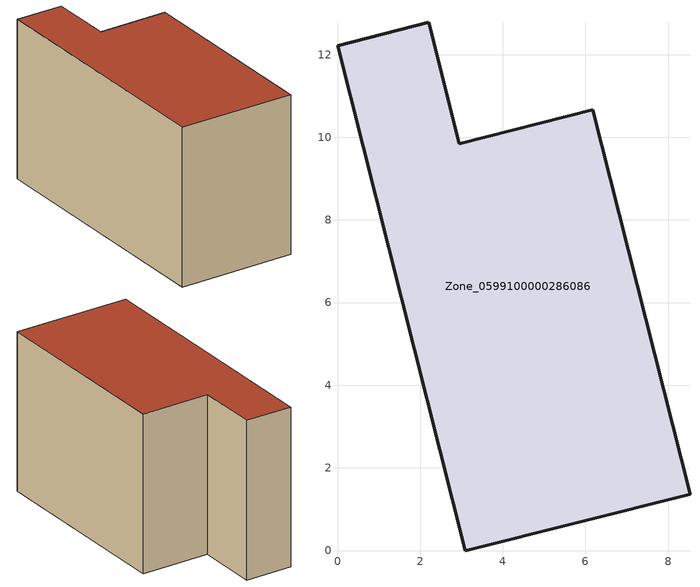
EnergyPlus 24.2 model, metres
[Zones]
Zone_0599100000286086
 floor ground (C_G): 3.09,0 0,12.22 2.21,12.78 2.95,9.85 6.18,10.67 8.53,1.36 z0
 wall outside (C_F): 3.09,0 8.53,1.36 6.18,10.67 2.95,9.85 2.21,12.78 0,12.22 3.09,0 z0:7.66
 roof outside (C_R): 0,12.22 3.09,0 8.53,1.36 6.18,10.67 2.95,9.85 2.21,12.78 z7.66
[BUILDING]
Pand.0599100000286086: North Axis=0; Terrain=City; Loads Convergence Tolerance Value=0.04; Temperature Convergence Tolerance Value=0.4; Solar Distribution=FullExterior; Maximum Number of Warmup Days=25; Minimum Number of Warmup Days=1
[Site:Location]
Rotterdam.The.Hague.AP_ZH_NLD Design_Conditions: Latitude=51.96; Longitude=4.45; Time Zone=1; Elevation=-4.5
[SITE:GROUNDTEMPERATURE:BUILDINGSURFACE]
18, 18, 18, 18, 18, 18, 18, 18, 18, 18, 18, 18
[MATERIAL] Thermal Absorptance=0.9; Solar Absorptance=0.7; Visible Absorptance=0.7
Name | Roughness | Thickness | Conductivity | Density | Specific Heat
G.TC.1975-1991 | MediumSmooth | 0.15 | 0.288461 | 540 | 1210
F.TC.1975-1991 | Rough | 0.3 | 0.230769 | 1920 | 840
R.TC.1975-1991 | MediumRough | 0.2 | 0.153846 | 1500 | 1000
[CONSTRUCTION]
C_G: G.TC.1975-1991
C_F: F.TC.1975-1991
C_R: R.TC.1975-1991
[ZONE]
Zone_0599100000286086: Type=1; Multiplier=1; Ceiling Height=Autocalculate; Volume=Autocalculate; Floor Area=autocalculate; Part of Total Floor Area=Yes
[ZONEINFILTRATION:DESIGNFLOWRATE]
Infil_Zone_0599100000286086: Zone or ZoneList or Space or SpaceList=Zone_0599100000286086; Schedule=AlwaysOn; Design Flow Rate Calculation Method=Flow/Area; Flow Rate per Floor Area=0.003; Constant Term Coefficient=1; Temperature Term Coefficient=0; Velocity Term Coefficient=0; Velocity Squared Term Coefficient=0
[HVACTEMPLATE:ZONE:IDEALLOADSAIRSYSTEM]
Zone_0599100000286086: Maximum Heating Supply Air Temperature=50; Minimum Cooling Supply Air Temperature=13; Maximum Heating Supply Air Humidity Ratio=0.0156; Minimum Cooling Supply Air Humidity Ratio=0.0077; Heating Limit=NoLimit; Cooling Limit=NoLimit; Dehumidification Control Type=ConstantSensibleHeatRatio; Cooling Sensible Heat Ratio=0.7; Dehumidification Setpoint=60; Humidification Control Type=None; Humidification Setpoint=30; Outdoor Air Method=None; Outdoor Air Flow Rate per Person=0.00944; Outdoor Air Flow Rate per Zone Floor Area=0; Outdoor Air Flow Rate per Zone=0; Demand Controlled Ventilation Type=None; Outdoor Air Economizer Type=NoEconomizer; Heat Recovery Type=None; Sensible Heat Recovery Effectiveness=0.7; Latent Heat Recovery Effectiveness=0.65
[ZONECONTROL:THERMOSTAT]
ThermostatControl_Zone_0599100000286086: Zone or ZoneList=Zone_0599100000286086; Control Type Schedule=DualSetpointControlType; Control 1=Thermostat_Zone_0599100000286086; Temperature Difference Between Cutout And Setpoint=0
[THERMOSTATSETPOINT:DUALSETPOINT]
Thermostat_Zone_0599100000286086: Heating Setpoint Temperature Schedule=HeatingSetpoint_Zone_0599100000286086; Cooling Setpoint Temperature Schedule=CoolingSetpoint_Zone_0599100000286086
[SCHEDULE:COMPACT]
HeatingSetpoint_Zone_0599100000286086: Through: 12/31, For: AllDays, Until: 24:00, 21
CoolingSetpoint_Zone_0599100000286086: Through: 12/31, For: AllDays, Until: 24:00, 24
DualSetpointControlType: Through: 12/31, For: AllDays, Until: 24:00, 4
AlwaysOn: Through: 12/31, For: AllDays, Until: 24:00, 1
